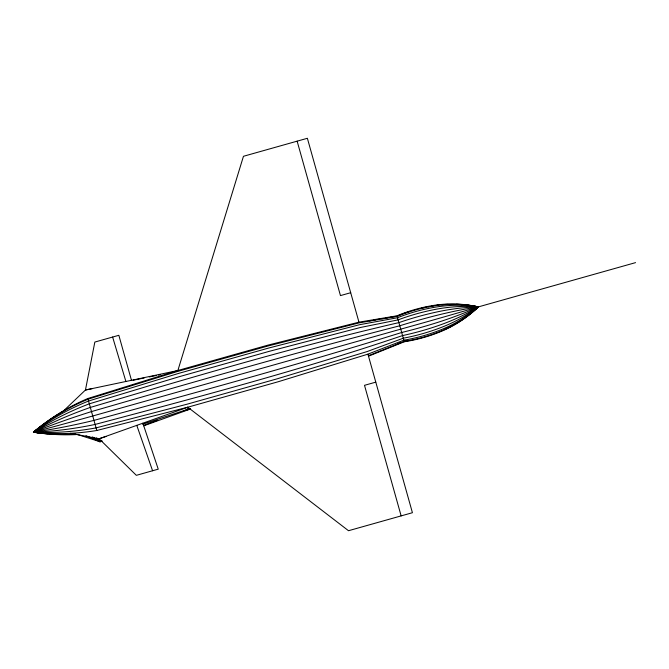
<?xml version="1.0" encoding="UTF-8"?>
<svg xmlns="http://www.w3.org/2000/svg" width="669" height="669" viewBox="0 0 669 669"><rect width="100%" height="100%" fill="white"/><g stroke="black" fill="none" stroke-linecap="round" stroke-linejoin="round"><path stroke-width="1" d="M177.678 371.119L243.457 156.287L307.372 138.282L358.96 322.165L396.985 315.818A157.809 157.75 -7.5 0 1 434.29 305.307A118.037 117.987 -7.5 0 1 478.327 306.904L635.55 262.633M63.94 410.507L85.448 390.01L177.502 370.601L267.901 345.145L358.96 322.165M368.544 356.176L404.293 341.75A157.809 157.75 -7.5 0 0 441.599 331.239A118.037 117.987 -7.5 0 0 478.327 306.904A118.037 114.817 -16.7 0 0 465.632 304.872M368.393 355.724L404.176 341.399A157.809 153.519 -16.7 0 0 441.49 330.896A118.037 114.817 -16.7 0 0 478.327 306.904A118.037 103.829 -16.2 0 0 471.185 305.875M397.378 343.908L400.288 342.745M36.937 429.531A209.982 184.711 -16.2 0 0 33.45 432.182A209.982 184.711 -16.2 0 0 96.804 430.493L187.78 407.212L278.17 381.756L367.933 354.144L403.825 340.195A157.809 138.817 -16.2 0 0 441.13 329.692A118.037 103.829 -16.2 0 0 478.327 306.904A118.037 85.766 -16 0 0 474.839 306.594M143.659 425.417L157.24 420.333M143.76 425.81L190.448 409.002M70.337 433.311L99.129 438.764L187.78 407.212L348.507 530.718L412.422 512.713L367.933 354.144M77.905 434.641L100.024 441.741L101.964 441.013L100.024 441.741L99.129 438.764L106.062 436.447M142.723 424.221L190.28 408.483M47.549 433.729A209.982 201.227 -15 0 1 33.45 432.182A209.982 209.899 -7.5 0 1 87.84 398.515L177.502 370.601M350.698 292.713L340.462 295.598L297.136 141.167M375.786 382.141L364.505 385.319L401.141 515.891M186.333 409.537L188.307 409.018L188.474 409.537L183.54 410.833M92.548 388.555L85.448 390.01L94.839 342.06L118.848 335.294L131.475 380.31M133.081 380.251L144.228 377.968M149.296 376.931L156.395 375.476M158.419 375.066L160.443 374.648M369.372 320.869L371.429 320.518M373.478 320.175L375.535 319.824M377.592 319.473L379.641 319.13M381.698 318.779L383.747 318.427M385.804 318.076L387.853 317.733M389.91 317.382L396.073 316.337M85.983 435.686L100.024 441.741L99.188 438.764M92.489 436.924L100.024 441.741L96.654 437.911M99.129 438.764L136.342 475.333L158.244 469.161L142.857 423.201M136.777 425.359L152.582 470.759M404.293 341.75L397.093 316.161A157.809 153.519 -16.7 0 1 400.095 314.948M112.626 337.051L125.897 381.481M187.78 407.212L188.307 409.018M96.804 430.493L87.84 398.515M188.265 408.726L188.474 409.537M76.007 434.231A209.982 204.262 -16.7 0 1 33.45 432.182A209.982 204.262 -16.7 0 1 54.172 416.871M76.124 434.582A209.982 209.899 -7.5 0 1 33.45 432.182A209.982 152.574 -16 0 1 36.87 429.891M54.641 434.148A209.982 201.227 -15 0 1 49.322 433.855M41.277 432.835A209.982 178.84 -15.4 0 1 33.45 432.182A209.982 201.227 -15 0 1 88.015 399.217L177.711 371.412L268.11 345.957L359.144 322.876L397.118 316.353A157.809 151.227 -15 0 1 434.432 305.85A118.037 113.111 -15 0 1 478.327 306.904A118.037 100.534 -15.4 0 1 475.575 309.195M36.519 432.266A209.982 144.27 -15.5 0 1 33.45 432.182A209.982 178.84 -15.4 0 1 88.509 401.04L178.28 373.494L268.679 348.039L359.638 324.691L397.503 317.742A157.809 134.41 -15.4 0 1 434.808 307.238A118.037 100.534 -15.4 0 1 478.327 306.904A118.037 113.111 -15 0 1 464.077 318.411M35.44 432.057A209.982 99.865 -15.6 0 1 33.45 432.182A209.982 110.034 -15.9 0 1 36.084 430.719M35.382 431.848A209.982 48.653 -15.7 0 1 33.45 432.182A209.982 144.27 -15.5 0 1 89.286 403.842L179.167 376.706L269.565 351.25L360.407 327.492L398.088 319.882A157.809 108.428 -15.5 0 1 435.402 309.371A118.037 81.1 -15.5 0 1 478.327 306.904A118.037 81.1 -15.5 0 1 476.211 308.426M35.323 431.63A209.982 5.87 -15.7 0 0 33.45 432.182A209.982 152.574 -16 0 0 96.06 427.892L186.919 404.235L277.317 378.779L367.181 351.543L403.256 338.213A157.809 114.667 -16 0 0 440.562 327.71A118.037 85.766 -16 0 0 478.327 306.904A118.037 56.137 -15.6 0 0 436.163 312.122A157.809 75.053 -15.6 0 0 398.858 322.625C294.895 346.617 192.547 377.132 90.29 407.446A209.982 99.865 -15.6 0 0 33.45 432.182A209.982 110.034 -15.9 0 0 95.082 424.447C198.166 397.093 301.468 369.865 402.504 335.587A157.809 82.697 -15.9 0 0 439.817 325.084A118.037 61.849 -15.9 0 0 478.327 306.904A118.037 27.354 -15.7 0 0 437.049 315.283A157.809 36.569 -15.7 0 0 399.744 325.786C296.417 352.312 193.926 381.999 91.452 411.594A209.982 48.653 -15.7 0 0 33.45 432.182A209.982 59.993 -15.8 0 0 93.928 420.4C196.837 392.327 299.821 364.346 401.634 332.501A157.809 45.091 -15.8 0 0 438.939 321.998A118.037 33.726 -15.8 0 0 478.327 306.904A118.037 56.137 -15.6 0 1 476.872 307.74M35.256 431.405A209.982 59.993 -15.8 0 0 33.45 432.182A209.982 5.87 -15.7 0 0 92.69 416.009L400.689 329.156A157.809 4.415 -15.7 0 0 437.994 318.653A118.037 3.303 -15.7 0 0 478.327 306.904M37.64 429.005A209.982 184.711 -16.2 0 1 39.764 427.458M54.917 416.386A209.982 204.262 -16.7 0 1 65.587 409.946M406.551 340.814A157.809 151.227 -15 0 1 404.954 341.081M400.848 314.647A157.809 153.519 -16.7 0 1 403.123 313.794M403.884 313.51A157.809 153.519 -16.7 0 1 405.406 312.967M406.167 312.699A157.809 153.519 -16.7 0 1 409.236 311.67M421.704 308.158A157.809 153.519 -16.7 0 1 424.071 307.606M424.857 307.439A157.809 153.519 -16.7 0 1 426.446 307.096M428.026 306.778A157.809 153.519 -16.7 0 1 429.623 306.469M432.007 306.042A157.809 153.519 -16.7 0 1 433.604 305.783M463.316 318.929A118.037 113.111 -15 0 1 457.897 322.399M457.111 322.876A118.037 113.111 -15 0 1 455.514 323.804M451.483 326.012A118.037 113.111 -15 0 1 449.016 327.266M447.36 328.078A118.037 113.111 -15 0 1 444.852 329.24M472.749 311.419A118.037 100.534 -15.4 0 1 470.583 313.033M436.23 305.382A118.037 114.817 -16.7 0 1 438.061 305.139M441.724 304.738A118.037 114.817 -16.7 0 1 448.163 304.303M456.459 304.261A118.037 114.817 -16.7 0 1 463.801 304.696"/></g></svg>
